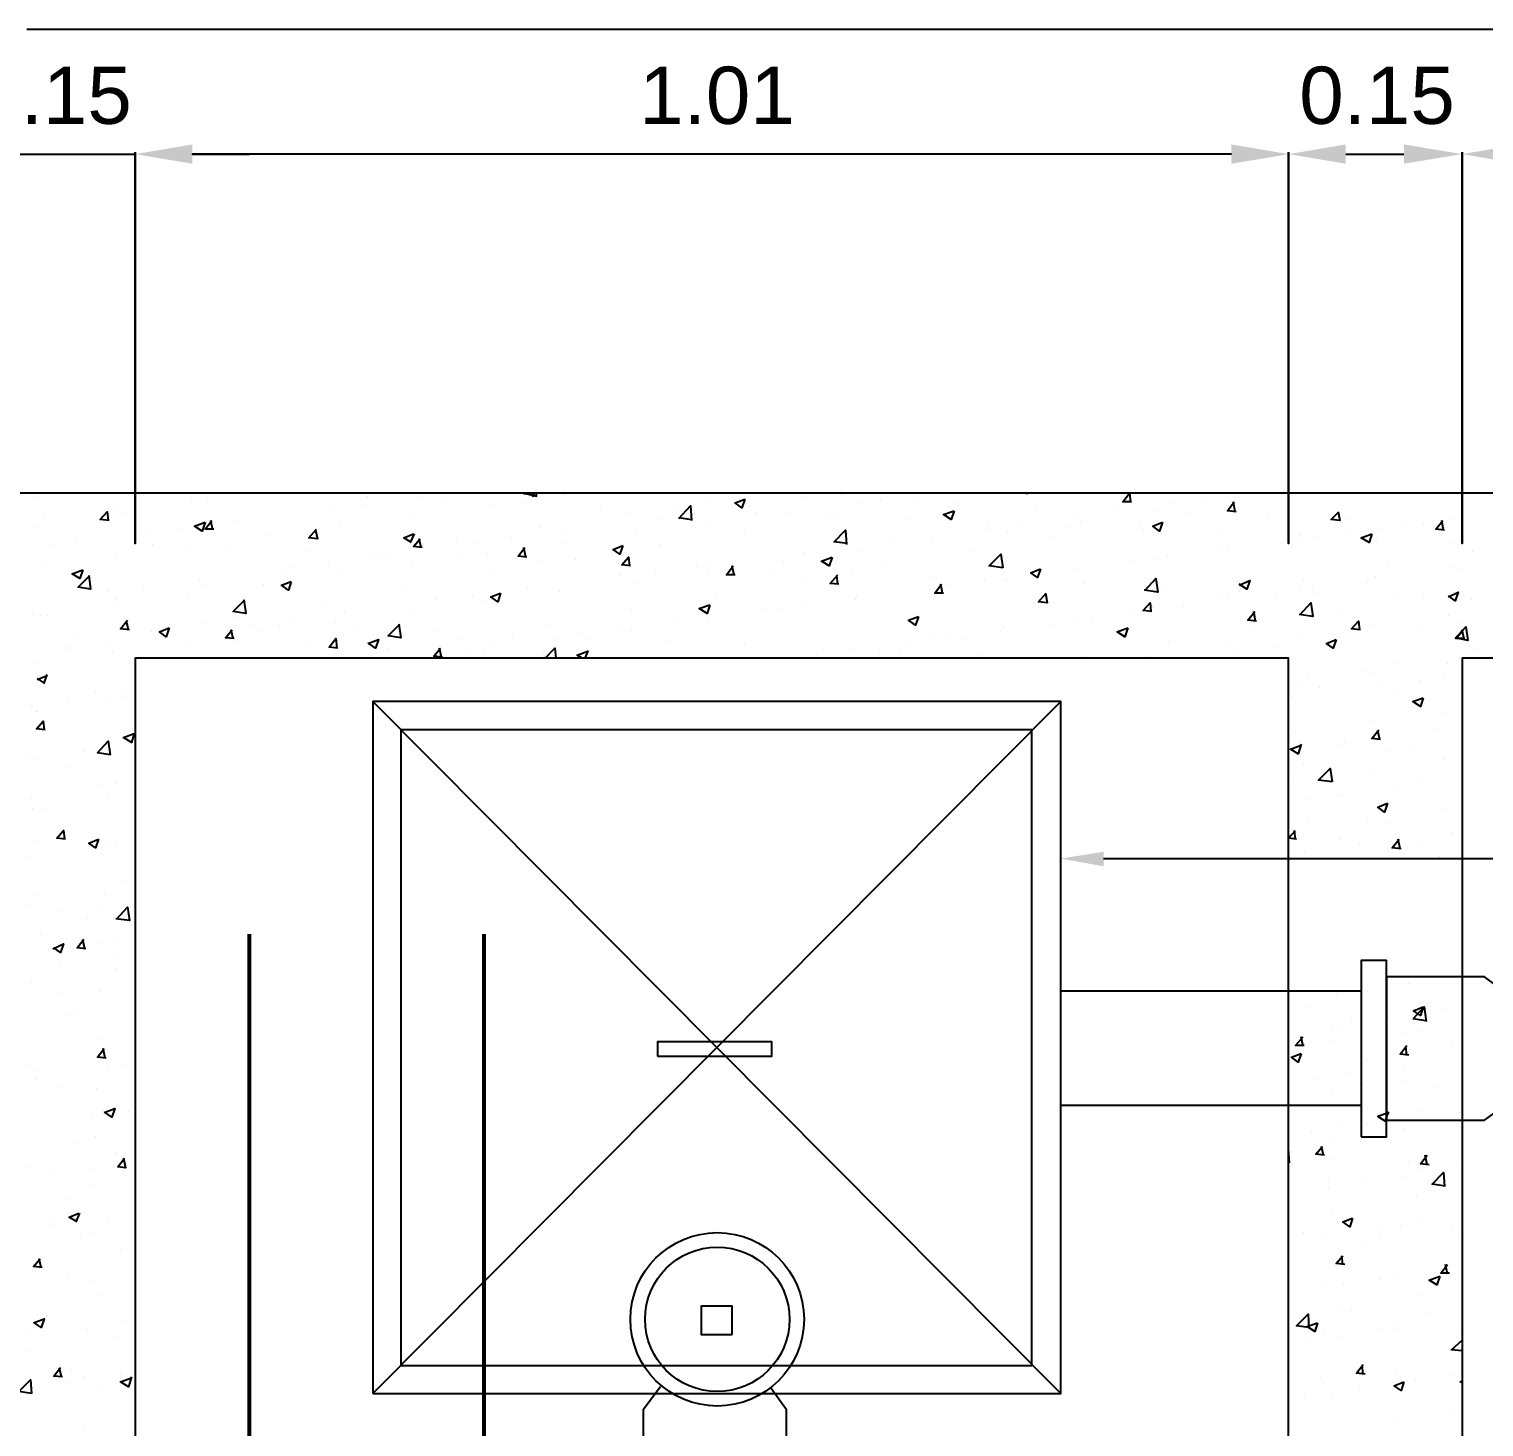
# Model space of a CAD drawing. Header units: millimetres. Extents: x 2391 to 3323, y 1596 to 2537.
# Drawn here: x 3049.52 to 3066.9, y 1721.18 to 1737.88 of the extents above; entities that cross this region are included whole.
import ezdxf

# ---------------------------------------------------------------- set-up
doc = ezdxf.new("R2010")
doc.units = ezdxf.units.MM
for name, color, linetype in [('Concrete slab piping', 201, 'Continuous'), ('Lightning text', 211, 'Continuous'), ('PIPES', 20, 'Continuous')]:
    doc.layers.add(name, color=color, linetype=linetype)
doc.layers.add('HATCHES', color=7, linetype='Continuous', true_color=0xe6ac00)
doc.styles.add('PDF Swis721 BT', font='swiss.ttf')

msp = doc.modelspace()

# ---------------------------------------------------------------- hatches: boundary and pattern name
at = {"layer": 'PIPES', "transparency": 33554559}
msp.add_hatch(color=256, dxfattribs=at).paths.add_polyline_path([(3051.467, 1736.274), (3051.467, 1736.505), (3050.784, 1736.389)])
h = msp.add_hatch(color=256, dxfattribs=at)
h.paths.add_polyline_path([(3065.251, 1736.274), (3065.251, 1736.505), (3064.568, 1736.389)])
h.paths.add_polyline_path([(3063.885, 1736.505), (3063.885, 1736.274), (3064.568, 1736.389)])

# ---------------------------------------------------------------- linework, layer by layer
at = {"layer": 'Concrete slab piping', "lineweight": 25}
msp.add_lwpolyline([(3048.803, 1707.582), (3096.005, 1707.582), (3096.005, 1732.335), (3048.803, 1732.335)], close=True, dxfattribs=at)
at = {"layer": 'HATCHES', "lineweight": 25}
for points in [[(3049.614, 1732.301), (3049.614, 1732.301)], [(3051.456, 1732.277), (3051.456, 1732.277)], [(3051.653, 1732.277), (3051.653, 1732.277)], [(3052.637, 1732.335), (3052.637, 1732.335)], [(3053.541, 1732.196), (3053.541, 1732.196)], [(3053.564, 1732.301), (3053.564, 1732.301)], [(3054.201, 1732.289), (3054.201, 1732.289)], [(3054.491, 1732.254), (3054.491, 1732.254)], [(3055.012, 1732.196), (3055.012, 1732.196)], [(3055.417, 1732.22), (3055.417, 1732.22)], [(3055.429, 1732.324), (3055.44, 1732.335)], [(3055.429, 1732.335), (3055.579, 1732.301), (3055.579, 1732.335)], [(3055.487, 1732.335), (3055.545, 1732.301), (3055.556, 1732.335)], [(3055.904, 1732.312), (3055.904, 1732.312)], [(3057.653, 1732.277), (3057.653, 1732.277)], [(3057.827, 1732.335), (3057.827, 1732.335)], [(3058.765, 1732.289), (3058.765, 1732.289)], [(3059.217, 1732.324), (3059.217, 1732.324)], [(3059.425, 1732.208), (3059.425, 1732.208)], [(3059.691, 1732.254), (3059.691, 1732.254)], [(3060.097, 1732.243), (3060.097, 1732.243)], [(3060.618, 1732.22), (3060.618, 1732.22)], [(3061.429, 1732.335), (3061.452, 1732.335)], [(3061.441, 1732.335), (3061.441, 1732.335)], [(3062.692, 1732.231), (3062.587, 1732.231), (3062.668, 1732.335), (3062.68, 1732.231)], [(3063.143, 1732.208), (3063.143, 1732.208)], [(3063.583, 1732.266), (3063.583, 1732.266)], [(3063.942, 1732.115), (3063.838, 1732.127), (3063.919, 1732.231)], [(3063.873, 1732.254), (3063.873, 1732.254)], [(3063.931, 1732.115), (3063.908, 1732.231)], [(3064.811, 1732.335), (3064.811, 1732.335)], [(3049.684, 1732.046), (3049.684, 1732.046)], [(3050.471, 1732.011), (3050.367, 1732.023), (3050.448, 1732.115), (3050.46, 1732.011)], [(3050.576, 1732.173), (3050.576, 1732.173)], [(3050.633, 1732.104), (3050.633, 1732.104)], [(3053.101, 1732.138), (3053.101, 1732.138)], [(3054.108, 1732.069), (3054.108, 1732.069)], [(3056.344, 1732.173), (3056.344, 1732.173)], [(3056.645, 1732.104), (3056.645, 1732.104)], [(3057.027, 1732.034), (3057.027, 1732.034)], [(3057.271, 1732.138), (3057.271, 1732.138)], [(3057.282, 1732.034), (3057.421, 1732.185), (3057.433, 1732.011)], [(3057.282, 1732.046), (3057.433, 1732.023)], [(3057.468, 1732.092), (3057.468, 1732.092)], [(3058.128, 1732.173), (3058.128, 1732.173)], [(3058.197, 1732.104), (3058.197, 1732.104)], [(3058.556, 1732.104), (3058.556, 1732.104)], [(3059.089, 1732.069), (3059.089, 1732.069)], [(3059.124, 1732.057), (3059.124, 1732.057)], [(3060.051, 1732.023), (3060.051, 1732.023)], [(3061.545, 1732.173), (3061.545, 1732.173)], [(3062.043, 1732.069), (3062.043, 1732.069)], [(3062.471, 1732.138), (3062.471, 1732.138)], [(3062.981, 1732.127), (3062.981, 1732.127)], [(3063.398, 1732.104), (3063.398, 1732.104)], [(3063.804, 1732.162), (3063.804, 1732.162)], [(3064.325, 1732.057), (3064.325, 1732.057)], [(3065.159, 1732.115), (3065.182, 1732.011), (3065.078, 1732.023), (3065.17, 1732.115)], [(3065.251, 1732.023), (3065.251, 1732.023)], [(3066.526, 1732.034), (3066.526, 1732.034)], [(3049.626, 1731.93), (3049.626, 1731.93)], [(3050.911, 1731.849), (3050.911, 1731.849)], [(3051.352, 1731.907), (3051.352, 1731.907)], [(3051.722, 1731.907), (3051.618, 1731.907), (3051.699, 1732.011)], [(3051.711, 1731.895), (3051.688, 1732.011)], [(3052.012, 1731.999), (3052.012, 1731.999)], [(3052.939, 1731.895), (3052.962, 1731.791), (3052.857, 1731.803), (3052.95, 1731.907)], [(3053.228, 1731.953), (3053.228, 1731.953)], [(3054.085, 1731.745), (3053.993, 1731.803), (3054.108, 1731.849)], [(3054.074, 1731.745), (3054.12, 1731.849)], [(3055.626, 1731.93), (3055.626, 1731.93)], [(3055.927, 1731.884), (3055.927, 1731.884)], [(3056.761, 1731.849), (3056.761, 1731.849)], [(3057.664, 1731.976), (3057.664, 1731.976)], [(3058.07, 1731.895), (3058.07, 1731.895)], [(3059.298, 1731.733), (3059.136, 1731.756), (3059.274, 1731.895), (3059.286, 1731.721)], [(3060.954, 1731.918), (3060.954, 1731.918)], [(3060.977, 1731.988), (3060.977, 1731.988)], [(3061.209, 1731.884), (3061.209, 1731.884)], [(3061.383, 1731.976), (3061.383, 1731.976)], [(3061.904, 1731.942), (3061.904, 1731.942)], [(3062.078, 1731.999), (3062.078, 1731.999)], [(3062.784, 1731.988), (3062.784, 1731.988)], [(3062.831, 1731.907), (3062.831, 1731.907)], [(3063.769, 1731.86), (3063.769, 1731.86)], [(3065.309, 1731.872), (3065.309, 1731.872)], [(3065.634, 1731.918), (3065.634, 1731.918)], [(3065.97, 1731.953), (3065.97, 1731.953)], [(3066.178, 1731.976), (3066.178, 1731.976)], [(3066.433, 1731.895), (3066.329, 1731.907), (3066.41, 1732.011)], [(3066.421, 1731.895), (3066.398, 1732.011)], [(3049.823, 1731.71), (3049.823, 1731.71)], [(3050.066, 1731.768), (3050.066, 1731.768)], [(3050.993, 1731.721), (3050.993, 1731.721)], [(3051.433, 1731.698), (3051.433, 1731.698)], [(3051.919, 1731.687), (3051.919, 1731.687)], [(3052.336, 1731.826), (3052.336, 1731.826)], [(3054.213, 1731.687), (3054.108, 1731.698), (3054.19, 1731.791)], [(3054.201, 1731.687), (3054.178, 1731.791)], [(3054.618, 1731.756), (3054.618, 1731.756)], [(3054.838, 1731.745), (3054.838, 1731.745)], [(3055.278, 1731.803), (3055.278, 1731.803)], [(3055.464, 1731.571), (3055.359, 1731.582), (3055.44, 1731.687)], [(3055.452, 1731.571), (3055.429, 1731.687)], [(3055.881, 1731.733), (3055.881, 1731.733)], [(3057.062, 1731.721), (3057.062, 1731.721)], [(3059.193, 1731.687), (3059.193, 1731.687)], [(3059.854, 1731.779), (3059.854, 1731.779)], [(3060.305, 1731.768), (3060.305, 1731.768)], [(3061.776, 1731.814), (3061.776, 1731.814)], [(3063.78, 1731.675), (3063.78, 1731.675)], [(3063.85, 1731.675), (3063.85, 1731.675)], [(3064.695, 1731.826), (3064.695, 1731.826)], [(3064.73, 1731.779), (3064.73, 1731.779)], [(3064.881, 1731.814), (3064.881, 1731.814)], [(3065.622, 1731.791), (3065.622, 1731.791)], [(3066.549, 1731.745), (3066.549, 1731.745)], [(3050.552, 1731.594), (3050.552, 1731.594)], [(3052.846, 1731.652), (3052.846, 1731.652)], [(3053.089, 1731.513), (3053.089, 1731.513)], [(3053.599, 1731.582), (3053.599, 1731.582)], [(3053.738, 1731.594), (3053.738, 1731.594)], [(3053.773, 1731.606), (3053.773, 1731.606)], [(3054.699, 1731.571), (3054.699, 1731.571)], [(3054.989, 1731.617), (3054.989, 1731.617)], [(3055.626, 1731.525), (3055.626, 1731.525)], [(3056.043, 1731.548), (3056.043, 1731.548)], [(3056.703, 1731.467), (3056.599, 1731.478), (3056.68, 1731.571), (3056.691, 1731.467)], [(3058.533, 1731.525), (3058.533, 1731.525)], [(3058.765, 1731.629), (3058.765, 1731.629)], [(3059.413, 1731.64), (3059.413, 1731.64)], [(3060.769, 1731.64), (3060.769, 1731.64)], [(3062.68, 1731.525), (3062.68, 1731.525)], [(3062.958, 1731.548), (3062.958, 1731.548)], [(3063.12, 1731.582), (3063.12, 1731.582)], [(3066.769, 1731.64), (3066.769, 1731.64)], [(3049.661, 1731.467), (3049.661, 1731.467)], [(3050.228, 1731.351), (3050.251, 1731.189), (3050.101, 1731.212), (3050.24, 1731.351)], [(3052.591, 1731.409), (3052.591, 1731.409)], [(3052.649, 1731.455), (3052.649, 1731.455)], [(3053.205, 1731.374), (3053.205, 1731.374)], [(3054.085, 1731.49), (3054.085, 1731.49)], [(3055.035, 1731.374), (3055.035, 1731.374)], [(3056.564, 1731.49), (3056.564, 1731.49)], [(3056.576, 1731.351), (3056.576, 1731.351)], [(3057.004, 1731.409), (3057.004, 1731.409)], [(3057.491, 1731.455), (3057.491, 1731.455)], [(3057.641, 1731.397), (3057.641, 1731.397)], [(3057.664, 1731.49), (3057.664, 1731.49)], [(3057.954, 1731.362), (3057.85, 1731.362), (3057.931, 1731.467)], [(3057.942, 1731.351), (3057.919, 1731.467)], [(3058.417, 1731.409), (3058.417, 1731.409)], [(3059.193, 1731.247), (3059.089, 1731.258), (3059.182, 1731.362)], [(3059.182, 1731.247), (3059.17, 1731.351)], [(3059.344, 1731.374), (3059.344, 1731.374)], [(3059.749, 1731.467), (3059.749, 1731.467)], [(3060.271, 1731.328), (3060.271, 1731.328)], [(3061.591, 1731.386), (3061.591, 1731.386)], [(3062.054, 1731.42), (3062.054, 1731.42)], [(3065.61, 1731.339), (3065.61, 1731.339)], [(3065.761, 1731.467), (3065.761, 1731.467)], [(3066.502, 1731.455), (3066.502, 1731.455)], [(3066.607, 1731.42), (3066.607, 1731.42)], [(3050.46, 1731.165), (3050.46, 1731.165)], [(3050.888, 1731.223), (3050.888, 1731.223)], [(3051.549, 1731.304), (3051.549, 1731.304)], [(3051.572, 1731.235), (3051.572, 1731.235)], [(3052.313, 1731.247), (3052.313, 1731.247)], [(3054.016, 1731.2), (3054.016, 1731.2)], [(3055.475, 1731.2), (3055.475, 1731.2)], [(3055.857, 1731.165), (3055.857, 1731.165)], [(3056.738, 1731.27), (3056.738, 1731.27)], [(3058.742, 1731.293), (3058.742, 1731.293)], [(3060.294, 1731.189), (3060.294, 1731.189)], [(3060.444, 1731.142), (3060.34, 1731.142), (3060.421, 1731.247)], [(3060.433, 1731.142), (3060.41, 1731.247)], [(3060.491, 1731.235), (3060.491, 1731.235)], [(3060.931, 1731.293), (3060.931, 1731.293)], [(3061.186, 1731.304), (3061.186, 1731.304)], [(3061.197, 1731.293), (3061.197, 1731.293)], [(3062.124, 1731.258), (3062.124, 1731.258)], [(3062.854, 1731.177), (3062.981, 1731.316), (3063.004, 1731.154), (3062.842, 1731.177)], [(3063.051, 1731.212), (3063.051, 1731.212)], [(3063.977, 1731.235), (3064.105, 1731.293), (3064.07, 1731.189), (3063.977, 1731.247)], [(3063.977, 1731.177), (3063.977, 1731.177)], [(3064.707, 1731.2), (3064.707, 1731.2)], [(3064.742, 1731.293), (3064.742, 1731.293)], [(3064.858, 1731.189), (3064.858, 1731.189)], [(3065.506, 1731.27), (3065.506, 1731.27)], [(3066.479, 1731.096), (3066.595, 1731.154), (3066.56, 1731.05), (3066.479, 1731.108)], [(3050.541, 1731.015), (3050.541, 1731.015)], [(3050.564, 1731.061), (3050.564, 1731.061)], [(3051.41, 1731.119), (3051.41, 1731.119)], [(3052.081, 1731.061), (3052.105, 1730.899), (3051.954, 1730.922), (3052.093, 1731.061)], [(3053.008, 1731.026), (3053.008, 1731.026)], [(3054.386, 1731.061), (3054.386, 1731.061)], [(3054.815, 1731.119), (3054.815, 1731.119)], [(3054.966, 1731.038), (3054.966, 1731.038)], [(3057.722, 1731.119), (3057.722, 1731.119)], [(3058.742, 1731.003), (3058.742, 1731.003)], [(3059.39, 1731.061), (3059.39, 1731.061)], [(3059.402, 1731.096), (3059.402, 1731.096)], [(3061.661, 1731.142), (3061.684, 1731.026), (3061.58, 1731.038), (3061.672, 1731.142)], [(3062.935, 1730.922), (3062.831, 1730.934), (3062.912, 1731.026), (3062.923, 1730.922)], [(3063.317, 1730.98), (3063.317, 1730.98)], [(3063.734, 1731.119), (3063.734, 1731.119)], [(3063.838, 1731.096), (3063.838, 1731.096)], [(3064.417, 1731.131), (3064.417, 1731.131)], [(3064.707, 1730.887), (3064.834, 1731.026), (3064.858, 1730.864), (3064.695, 1730.887)], [(3064.904, 1731.142), (3064.904, 1731.142)], [(3065.831, 1731.096), (3065.831, 1731.096)], [(3066.178, 1731.084), (3066.178, 1731.084)], [(3066.757, 1731.061), (3066.757, 1731.061)], [(3049.556, 1730.887), (3049.556, 1730.887)], [(3049.649, 1730.887), (3049.649, 1730.887)], [(3049.73, 1730.876), (3049.73, 1730.876)], [(3050.715, 1730.702), (3050.61, 1730.714), (3050.691, 1730.818)], [(3050.657, 1730.841), (3050.657, 1730.841)], [(3050.703, 1730.702), (3050.68, 1730.806)], [(3051.989, 1730.853), (3051.989, 1730.853)], [(3052.626, 1730.83), (3052.626, 1730.83)], [(3053.286, 1730.911), (3053.286, 1730.911)], [(3054.062, 1730.911), (3054.062, 1730.911)], [(3056.715, 1730.945), (3056.715, 1730.945)], [(3057.213, 1730.806), (3057.213, 1730.806)], [(3057.618, 1730.818), (3057.618, 1730.818)], [(3058.302, 1730.945), (3058.302, 1730.945)], [(3058.51, 1730.945), (3058.51, 1730.945)], [(3062.043, 1730.841), (3062.043, 1730.841)], [(3062.228, 1730.841), (3062.228, 1730.841)], [(3062.668, 1730.899), (3062.668, 1730.899)], [(3062.715, 1730.945), (3062.715, 1730.945)], [(3062.946, 1730.969), (3062.946, 1730.969)], [(3064.186, 1730.806), (3064.081, 1730.818), (3064.163, 1730.922)], [(3064.174, 1730.806), (3064.151, 1730.922)], [(3065.159, 1730.911), (3065.159, 1730.911)], [(3065.425, 1730.702), (3065.321, 1730.714), (3065.402, 1730.806), (3065.414, 1730.702)], [(3066.479, 1730.876), (3066.479, 1730.876)], [(3050.089, 1730.644), (3050.089, 1730.644)], [(3050.981, 1730.679), (3050.981, 1730.679)], [(3051.583, 1730.795), (3051.583, 1730.795)], [(3051.966, 1730.598), (3051.861, 1730.609), (3051.942, 1730.702)], [(3051.954, 1730.598), (3051.931, 1730.702)], [(3052.197, 1730.772), (3052.197, 1730.772)], [(3052.29, 1730.679), (3052.29, 1730.679)], [(3052.51, 1730.76), (3052.51, 1730.76)], [(3053.182, 1730.795), (3053.182, 1730.795)], [(3053.437, 1730.714), (3053.437, 1730.714)], [(3053.935, 1730.772), (3053.958, 1730.609), (3053.807, 1730.633), (3053.946, 1730.772)], [(3054.363, 1730.679), (3054.363, 1730.679)], [(3055.29, 1730.644), (3055.29, 1730.644)], [(3055.695, 1730.772), (3055.695, 1730.772)], [(3056.112, 1730.656), (3056.112, 1730.656)], [(3056.552, 1730.714), (3056.552, 1730.714)], [(3056.715, 1730.691), (3056.715, 1730.691)], [(3061.128, 1730.691), (3061.128, 1730.691)], [(3061.163, 1730.725), (3061.163, 1730.725)], [(3061.707, 1730.772), (3061.707, 1730.772)], [(3064.151, 1730.737), (3064.151, 1730.737)], [(3064.684, 1730.633), (3064.684, 1730.633)], [(3065.587, 1730.76), (3065.587, 1730.76)], [(3066.155, 1730.737), (3066.155, 1730.737)], [(3066.56, 1730.598), (3066.688, 1730.737), (3066.711, 1730.575), (3066.56, 1730.609)], [(3066.676, 1730.598), (3066.572, 1730.598), (3066.653, 1730.702)], [(3066.583, 1730.795), (3066.583, 1730.795)], [(3066.665, 1730.586), (3066.641, 1730.702)], [(3049.962, 1730.505), (3049.962, 1730.505)], [(3049.996, 1730.482), (3049.996, 1730.482)], [(3050.437, 1730.54), (3050.437, 1730.54)], [(3051.027, 1730.598), (3051.027, 1730.598)], [(3051.097, 1730.621), (3051.097, 1730.621)], [(3051.398, 1730.54), (3051.398, 1730.54)], [(3051.954, 1730.563), (3051.954, 1730.563)], [(3052.881, 1730.528), (3052.881, 1730.528)], [(3053.205, 1730.482), (3053.101, 1730.494), (3053.182, 1730.598), (3053.193, 1730.482)], [(3053.564, 1730.54), (3053.691, 1730.586), (3053.657, 1730.482), (3053.576, 1730.54)], [(3053.807, 1730.482), (3053.807, 1730.482)], [(3054.456, 1730.378), (3054.352, 1730.389), (3054.433, 1730.482)], [(3054.444, 1730.378), (3054.421, 1730.482)], [(3054.688, 1730.598), (3054.688, 1730.598)], [(3054.942, 1730.459), (3054.942, 1730.459)], [(3055.023, 1730.517), (3055.023, 1730.517)], [(3055.684, 1730.366), (3055.8, 1730.482), (3055.811, 1730.366)], [(3055.834, 1730.586), (3055.834, 1730.586)], [(3056.217, 1730.598), (3056.217, 1730.598)], [(3057.143, 1730.563), (3057.143, 1730.563)], [(3058.07, 1730.528), (3058.07, 1730.528)], [(3059.008, 1730.482), (3059.008, 1730.482)], [(3059.367, 1730.482), (3059.367, 1730.482)], [(3060.039, 1730.552), (3060.039, 1730.552)], [(3060.271, 1730.609), (3060.271, 1730.609)], [(3060.479, 1730.609), (3060.479, 1730.609)], [(3060.688, 1730.598), (3060.688, 1730.598)], [(3063.132, 1730.563), (3063.132, 1730.563)], [(3063.815, 1730.517), (3063.815, 1730.517)], [(3064.394, 1730.505), (3064.394, 1730.505)], [(3065.054, 1730.586), (3065.054, 1730.586)], [(3066.838, 1730.482), (3066.838, 1730.482)], [(3049.626, 1730.308), (3049.626, 1730.308)], [(3050.518, 1730.436), (3050.518, 1730.436)], [(3053.668, 1730.424), (3053.668, 1730.424)], [(3053.923, 1730.378), (3053.923, 1730.378)], [(3054.363, 1730.424), (3054.363, 1730.424)], [(3054.734, 1730.447), (3054.734, 1730.447)], [(3055.661, 1730.413), (3055.661, 1730.413)], [(3055.672, 1730.378), (3055.672, 1730.366), (3055.684, 1730.378)], [(3056.124, 1730.366), (3056.066, 1730.401), (3056.193, 1730.447), (3056.159, 1730.366)], [(3056.587, 1730.366), (3056.587, 1730.366)], [(3058.487, 1730.366), (3058.487, 1730.366)], [(3058.939, 1730.413), (3058.939, 1730.413)], [(3059.68, 1730.424), (3059.68, 1730.424)], [(3059.935, 1730.447), (3059.935, 1730.447)], [(3060.861, 1730.401), (3060.861, 1730.401)], [(3061.788, 1730.366), (3061.788, 1730.366)], [(3062.124, 1730.389), (3062.124, 1730.389)], [(3062.923, 1730.389), (3062.923, 1730.389)], [(3063.966, 1730.447), (3063.966, 1730.447)], [(3065.819, 1730.308), (3065.819, 1730.308)], [(3066.468, 1730.297), (3066.468, 1730.297)], [(3049.614, 1730.123), (3049.695, 1730.065), (3049.73, 1730.169)], [(3049.614, 1730.111), (3049.73, 1730.158)], [(3064.568, 1730.25), (3064.568, 1730.25)], [(3064.811, 1730.135), (3064.811, 1730.135)], [(3065.495, 1730.204), (3065.495, 1730.204)], [(3065.576, 1730.181), (3065.576, 1730.181)], [(3066.421, 1730.169), (3066.421, 1730.169)], [(3050.309, 1729.949), (3050.309, 1729.949)], [(3050.633, 1729.938), (3050.633, 1729.938)], [(3064.672, 1730.053), (3064.672, 1730.053)], [(3064.939, 1730.019), (3064.939, 1730.019)], [(3065.692, 1730.042), (3065.692, 1730.042)], [(3065.865, 1729.972), (3065.865, 1729.972)], [(3066.132, 1730.1), (3066.132, 1730.1)], [(3049.545, 1729.799), (3049.545, 1729.799)], [(3049.985, 1729.857), (3049.985, 1729.857)], [(3050.494, 1729.857), (3050.494, 1729.857)], [(3050.633, 1729.903), (3050.633, 1729.903)], [(3064.603, 1729.903), (3064.603, 1729.903)], [(3049.603, 1729.729), (3049.603, 1729.729)], [(3049.707, 1729.509), (3049.603, 1729.521), (3049.684, 1729.613), (3049.695, 1729.509)], [(3049.614, 1729.729), (3049.614, 1729.729)], [(3065.553, 1729.602), (3065.553, 1729.602)], [(3066.444, 1729.718), (3066.444, 1729.718)], [(3064.649, 1729.474), (3064.649, 1729.474)], [(3065.668, 1729.393), (3065.564, 1729.405), (3065.645, 1729.509)], [(3065.657, 1729.393), (3065.634, 1729.497)], [(3065.668, 1729.416), (3065.668, 1729.416)], [(3066.329, 1729.509), (3066.329, 1729.509)], [(3050.182, 1729.254), (3050.182, 1729.254)], [(3050.471, 1729.277), (3050.471, 1729.277)], [(3064.719, 1729.335), (3064.684, 1729.219), (3064.591, 1729.277), (3064.719, 1729.324)], [(3065.147, 1729.324), (3065.147, 1729.324)], [(3065.24, 1729.358), (3065.24, 1729.358)], [(3065.749, 1729.266), (3065.749, 1729.266)], [(3066.074, 1729.289), (3066.074, 1729.289)], [(3049.522, 1729.173), (3049.522, 1729.173)], [(3049.579, 1729.15), (3049.579, 1729.15)], [(3049.973, 1729.069), (3049.973, 1729.069)], [(3064.742, 1729.092), (3064.742, 1729.092)], [(3066.421, 1729.15), (3066.421, 1729.15)], [(3064.626, 1728.895), (3064.626, 1728.895)], [(3065.529, 1729.023), (3065.529, 1729.023)], [(3066.166, 1728.895), (3066.166, 1728.895)], [(3050.344, 1728.837), (3050.344, 1728.837)], [(3050.564, 1728.86), (3050.564, 1728.86)], [(3065.159, 1728.721), (3065.159, 1728.721)], [(3065.217, 1728.733), (3065.217, 1728.733)], [(3065.877, 1728.826), (3065.877, 1728.826)], [(3049.545, 1728.687), (3049.545, 1728.687)], [(3049.556, 1728.571), (3049.556, 1728.571)], [(3049.718, 1728.571), (3049.718, 1728.571)], [(3050.448, 1728.698), (3050.448, 1728.698)], [(3064.776, 1728.675), (3064.776, 1728.675)], [(3066.398, 1728.571), (3066.398, 1728.571)], [(3064.811, 1728.443), (3064.811, 1728.443)], [(3065.506, 1728.443), (3065.506, 1728.443)], [(3065.738, 1728.397), (3065.738, 1728.397)], [(3049.95, 1728.2), (3049.846, 1728.212), (3049.927, 1728.304), (3049.938, 1728.2)], [(3049.962, 1728.304), (3049.962, 1728.304)], [(3064.661, 1728.2), (3064.568, 1728.212), (3064.649, 1728.304)], [(3064.603, 1728.316), (3064.603, 1728.316)], [(3064.649, 1728.2), (3064.637, 1728.304)], [(3065.182, 1728.2), (3065.182, 1728.2)], [(3065.912, 1728.084), (3065.807, 1728.096), (3065.888, 1728.2)], [(3065.9, 1728.084), (3065.877, 1728.2)], [(3066.514, 1728.281), (3066.514, 1728.281)], [(3049.626, 1728.177), (3049.626, 1728.177)], [(3050.367, 1728.026), (3050.367, 1728.026)], [(3050.425, 1728.119), (3050.425, 1728.119)], [(3050.552, 1728.142), (3050.552, 1728.142)], [(3064.753, 1728.05), (3064.753, 1728.05)], [(3065.414, 1728.131), (3065.414, 1728.131)], [(3065.819, 1728.108), (3065.819, 1728.108)], [(3066.109, 1728.165), (3066.109, 1728.165)], [(3049.533, 1727.992), (3049.533, 1727.992)], [(3066.375, 1727.992), (3066.375, 1727.992)], [(3050.622, 1727.702), (3050.622, 1727.702)], [(3049.614, 1727.528), (3049.614, 1727.528)], [(3050.413, 1727.54), (3050.413, 1727.54)], [(3049.522, 1727.413), (3049.522, 1727.413)], [(3049.904, 1727.343), (3049.904, 1727.343)], [(3050.344, 1727.401), (3050.344, 1727.401)], [(3050.564, 1727.25), (3050.691, 1727.389), (3050.715, 1727.227), (3050.552, 1727.25)], [(3050.216, 1727.25), (3050.216, 1727.25)], [(3049.649, 1727.065), (3049.649, 1727.065)], [(3050.193, 1726.891), (3050.089, 1726.903), (3050.17, 1727.007)], [(3050.182, 1726.891), (3050.159, 1726.996)], [(3050.587, 1727.019), (3050.587, 1727.019)], [(3049.799, 1726.891), (3049.927, 1726.949), (3049.892, 1726.845), (3049.811, 1726.903)], [(3050.39, 1726.961), (3050.39, 1726.961)], [(3049.881, 1726.718), (3049.881, 1726.718)], [(3050.541, 1726.799), (3050.541, 1726.799)], [(3050.552, 1726.66), (3050.552, 1726.66)], [(3049.545, 1726.486), (3049.545, 1726.486)], [(3066.004, 1726.474), (3066.004, 1726.474)], [(3049.869, 1726.37), (3049.869, 1726.37)], [(3050.367, 1726.382), (3050.367, 1726.382)], [(3065.136, 1726.358), (3065.136, 1726.358)], [(3050.089, 1726.115), (3050.089, 1726.115)], [(3064.834, 1726.196), (3064.834, 1726.196)], [(3065.761, 1726.15), (3065.761, 1726.15)], [(3066.062, 1726.057), (3066.19, 1726.196), (3066.213, 1726.023)], [(3066.097, 1726.127), (3066.097, 1726.127)], [(3066.421, 1726.162), (3066.421, 1726.162)], [(3049.962, 1726.104), (3049.962, 1726.104)], [(3065.089, 1725.953), (3065.089, 1725.953)], [(3065.205, 1725.953), (3065.205, 1725.953)], [(3065.321, 1726.023), (3065.321, 1726.023)], [(3065.761, 1726.08), (3065.761, 1726.08)], [(3066.051, 1726.057), (3066.213, 1726.034)], [(3050.344, 1725.802), (3050.344, 1725.802)], [(3064.753, 1725.733), (3064.649, 1725.733), (3064.742, 1725.837)], [(3064.742, 1725.721), (3064.719, 1725.837)], [(3065.112, 1725.779), (3065.112, 1725.779)], [(3065.981, 1725.895), (3065.981, 1725.895)], [(3066.132, 1725.918), (3066.132, 1725.918)], [(3050.437, 1725.582), (3050.332, 1725.594), (3050.413, 1725.698)], [(3050.425, 1725.582), (3050.402, 1725.698)], [(3066.004, 1725.617), (3065.9, 1725.629), (3065.981, 1725.733)], [(3065.981, 1725.617), (3065.97, 1725.721)], [(3066.514, 1725.745), (3066.514, 1725.745)], [(3049.533, 1725.49), (3049.533, 1725.49)], [(3049.626, 1725.432), (3049.626, 1725.432)], [(3050.46, 1725.443), (3050.46, 1725.443)], [(3050.622, 1725.501), (3050.622, 1725.501)], [(3050.726, 1725.571), (3050.726, 1725.571)], [(3065.506, 1725.571), (3065.506, 1725.571)], [(3065.958, 1725.478), (3065.958, 1725.478)], [(3049.603, 1725.328), (3049.603, 1725.328)], [(3049.892, 1725.246), (3049.892, 1725.246)], [(3064.869, 1725.339), (3064.869, 1725.339)], [(3065.309, 1725.397), (3065.309, 1725.397)], [(3065.425, 1725.27), (3065.425, 1725.27)], [(3065.97, 1725.316), (3065.97, 1725.316)], [(3050.321, 1725.223), (3050.321, 1725.223)], [(3065.089, 1725.2), (3065.089, 1725.2)], [(3066.352, 1725.235), (3066.352, 1725.235)], [(3050.413, 1724.934), (3050.541, 1724.98), (3050.506, 1724.876), (3050.425, 1724.934)], [(3050.703, 1724.945), (3050.703, 1724.945)], [(3066.166, 1724.957), (3066.166, 1724.957)], [(3066.607, 1724.934), (3066.607, 1724.934)], [(3050.263, 1724.887), (3050.263, 1724.887)], [(3065.147, 1724.783), (3065.147, 1724.783)], [(3065.506, 1724.795), (3065.506, 1724.795)], [(3065.946, 1724.737), (3065.946, 1724.737)], [(3050.112, 1724.563), (3050.112, 1724.563)], [(3050.309, 1724.644), (3050.309, 1724.644)], [(3064.846, 1724.702), (3064.846, 1724.702)], [(3065.066, 1724.621), (3065.066, 1724.621)], [(3050.552, 1724.459), (3050.552, 1724.459)], [(3050.645, 1724.389), (3050.668, 1724.273), (3050.576, 1724.285), (3050.657, 1724.389)], [(3064.58, 1724.331), (3064.568, 1724.494), (3064.568, 1724.505)], [(3064.997, 1724.424), (3064.892, 1724.436), (3064.973, 1724.528)], [(3064.985, 1724.424), (3064.962, 1724.528)], [(3065.078, 1724.378), (3065.078, 1724.378)], [(3066.248, 1724.308), (3066.143, 1724.32), (3066.224, 1724.424)], [(3066.224, 1724.308), (3066.201, 1724.424)], [(3049.533, 1724.285), (3049.533, 1724.285)], [(3049.811, 1724.204), (3049.811, 1724.204)], [(3050.251, 1724.262), (3050.251, 1724.262)], [(3064.568, 1724.343), (3064.58, 1724.343)], [(3066.004, 1724.343), (3066.004, 1724.343)], [(3066.143, 1724.25), (3066.143, 1724.25)], [(3066.444, 1724.053), (3066.282, 1724.077), (3066.421, 1724.216), (3066.433, 1724.053)], [(3066.583, 1724.308), (3066.583, 1724.308)], [(3050.286, 1724.065), (3050.286, 1724.065)], [(3065.043, 1724.111), (3065.043, 1724.111)], [(3065.043, 1724.042), (3065.043, 1724.042)], [(3065.448, 1724.146), (3065.448, 1724.146)], [(3065.923, 1724.158), (3065.923, 1724.158)], [(3066.375, 1724.111), (3066.375, 1724.111)], [(3049.95, 1723.903), (3049.95, 1723.903)], [(3066.097, 1723.926), (3066.097, 1723.926)], [(3050.089, 1723.625), (3049.996, 1723.683), (3050.112, 1723.729)], [(3050.077, 1723.625), (3050.124, 1723.729)], [(3065.078, 1723.752), (3065.078, 1723.752)], [(3049.776, 1723.671), (3049.776, 1723.671)], [(3049.788, 1723.579), (3049.788, 1723.579)], [(3050.448, 1723.66), (3050.448, 1723.66)], [(3050.703, 1723.636), (3050.703, 1723.636)], [(3065.692, 1723.567), (3065.692, 1723.567)], [(3065.9, 1723.579), (3065.9, 1723.579)], [(3066.12, 1723.625), (3066.12, 1723.625)], [(3066.514, 1723.544), (3066.514, 1723.544)], [(3050.135, 1723.44), (3050.135, 1723.44)], [(3050.263, 1723.486), (3050.263, 1723.486)], [(3064.591, 1723.428), (3064.591, 1723.428)], [(3064.742, 1723.497), (3064.742, 1723.497)], [(3065.02, 1723.474), (3065.02, 1723.474)], [(3065.495, 1723.37), (3065.495, 1723.37)], [(3065.668, 1723.463), (3065.668, 1723.463)], [(3066.595, 1723.416), (3066.595, 1723.416)], [(3049.672, 1723.08), (3049.568, 1723.092), (3049.649, 1723.185)], [(3049.661, 1723.08), (3049.637, 1723.185)], [(3050.61, 1723.301), (3050.61, 1723.301)], [(3065.24, 1723.115), (3065.136, 1723.127), (3065.217, 1723.219)], [(3065.217, 1723.115), (3065.205, 1723.219)], [(3049.603, 1723.127), (3049.603, 1723.127)], [(3065.877, 1722.999), (3065.877, 1722.999)], [(3066.329, 1723.023), (3066.329, 1723.023)], [(3066.491, 1723.011), (3066.387, 1723.011), (3066.468, 1723.115)], [(3066.468, 1722.999), (3066.444, 1723.115)], [(3049.985, 1722.976), (3049.985, 1722.976)], [(3050.24, 1722.918), (3050.24, 1722.918)], [(3065.008, 1722.895), (3065.008, 1722.895)], [(3065.228, 1722.884), (3065.228, 1722.884)], [(3065.668, 1722.941), (3065.668, 1722.941)], [(3050.355, 1722.756), (3050.355, 1722.756)], [(3066.166, 1722.756), (3066.166, 1722.756)], [(3049.568, 1722.42), (3049.695, 1722.467), (3049.661, 1722.362), (3049.579, 1722.42)], [(3064.811, 1722.362), (3064.661, 1722.385), (3064.8, 1722.524), (3064.811, 1722.351)], [(3065.147, 1722.582), (3065.147, 1722.582)], [(3065.321, 1722.571), (3065.321, 1722.571)], [(3066.248, 1722.536), (3066.248, 1722.536)], [(3049.533, 1722.293), (3049.533, 1722.293)], [(3050.216, 1722.339), (3050.216, 1722.339)], [(3050.633, 1722.432), (3050.633, 1722.432)], [(3064.765, 1722.374), (3064.765, 1722.374)], [(3064.985, 1722.316), (3064.985, 1722.316)], [(3065.692, 1722.339), (3065.692, 1722.339)], [(3065.865, 1722.42), (3065.865, 1722.42)], [(3065.865, 1722.339), (3065.865, 1722.339)], [(3066.618, 1722.293), (3066.618, 1722.293)], [(3050.541, 1722.258), (3050.541, 1722.258)], [(3064.776, 1722.2), (3064.776, 1722.2)], [(3065.205, 1722.258), (3065.205, 1722.258)], [(3066.641, 1722.084), (3066.514, 1722.096), (3066.641, 1722.212)], [(3049.533, 1722.084), (3049.533, 1722.084)], [(3049.915, 1721.772), (3049.811, 1721.783), (3049.892, 1721.887)], [(3049.904, 1721.772), (3049.881, 1721.876)], [(3050.02, 1721.864), (3050.02, 1721.864)], [(3050.61, 1721.806), (3050.61, 1721.806)], [(3050.738, 1721.772), (3050.703, 1721.656), (3050.61, 1721.714), (3050.738, 1721.76)], [(3065.483, 1721.806), (3065.379, 1721.818), (3065.46, 1721.922)], [(3065.46, 1721.806), (3065.448, 1721.911)], [(3065.842, 1721.841), (3065.842, 1721.841)], [(3066.502, 1721.795), (3066.502, 1721.795)], [(3049.95, 1721.702), (3049.95, 1721.702)], [(3050.17, 1721.748), (3050.17, 1721.748)], [(3050.193, 1721.76), (3050.193, 1721.76)], [(3050.39, 1721.633), (3050.39, 1721.633)], [(3064.962, 1721.737), (3064.962, 1721.737)], [(3064.985, 1721.69), (3064.985, 1721.69)], [(3065.414, 1721.656), (3065.414, 1721.656)], [(3065.912, 1721.644), (3065.912, 1721.644)], [(3066.085, 1721.725), (3066.085, 1721.725)], [(3066.641, 1721.702), (3066.618, 1721.714), (3066.641, 1721.725)], [(3064.753, 1721.563), (3064.753, 1721.563)], [(3065.078, 1721.551), (3065.078, 1721.551)], [(3065.819, 1721.262), (3065.819, 1721.262)], [(3066.502, 1721.343), (3066.502, 1721.343)], [(3050.182, 1721.181), (3050.182, 1721.181)]]:
    msp.add_lwpolyline(points, dxfattribs=at)
for points in [[(3058.07, 1732.266), (3058.035, 1732.162), (3057.954, 1732.22)], [(3060.572, 1732.127), (3060.537, 1732.023), (3060.444, 1732.081)], [(3051.618, 1731.988), (3051.583, 1731.884), (3051.491, 1731.942)], [(3063.062, 1731.988), (3063.027, 1731.884), (3062.946, 1731.942)], [(3065.564, 1731.849), (3065.529, 1731.745), (3065.437, 1731.803)], [(3056.61, 1731.71), (3056.576, 1731.606), (3056.495, 1731.664)], [(3059.112, 1731.571), (3059.078, 1731.467), (3058.985, 1731.525)], [(3061.151, 1731.443), (3060.989, 1731.467), (3061.128, 1731.606)], [(3050.159, 1731.42), (3050.124, 1731.316), (3050.031, 1731.374)], [(3061.603, 1731.432), (3061.568, 1731.328), (3061.487, 1731.386)], [(3052.649, 1731.281), (3052.614, 1731.177), (3052.533, 1731.235)], [(3055.151, 1731.142), (3055.116, 1731.038), (3055.035, 1731.096)], [(3057.653, 1731.003), (3057.618, 1730.899), (3057.525, 1730.957)], [(3060.143, 1730.864), (3060.108, 1730.76), (3060.027, 1730.818)], [(3051.189, 1730.725), (3051.155, 1730.621), (3051.074, 1730.679)], [(3062.645, 1730.725), (3062.61, 1730.621), (3062.518, 1730.679)], [(3065.136, 1730.586), (3065.101, 1730.482), (3065.02, 1730.54)], [(3066.178, 1729.891), (3066.143, 1729.787), (3066.051, 1729.845)], [(3050.772, 1729.463), (3050.738, 1729.358), (3050.645, 1729.416)], [(3050.483, 1729.208), (3050.332, 1729.231), (3050.46, 1729.37)], [(3065.089, 1728.884), (3064.927, 1728.907), (3065.066, 1729.046)], [(3065.749, 1728.629), (3065.715, 1728.525), (3065.634, 1728.582)], [(3050.344, 1728.2), (3050.309, 1728.096), (3050.228, 1728.154)], [(3066.178, 1726.196), (3066.143, 1726.092), (3066.062, 1726.15)], [(3064.719, 1725.64), (3064.684, 1725.536), (3064.603, 1725.594)], [(3065.738, 1724.876), (3065.761, 1724.934), (3065.738, 1724.922), (3065.634, 1724.887), (3065.726, 1724.829)], [(3065.332, 1723.671), (3065.298, 1723.567), (3065.217, 1723.625)], [(3066.375, 1722.976), (3066.34, 1722.872), (3066.248, 1722.93)], [(3064.915, 1722.42), (3064.881, 1722.316), (3064.788, 1722.374)], [(3049.545, 1721.575), (3049.394, 1721.598), (3049.533, 1721.737)], [(3065.946, 1721.714), (3065.912, 1721.609), (3065.831, 1721.667)]]:
    msp.add_lwpolyline(points, close=True, dxfattribs=at)
at = {"layer": 'Lightning text', "lineweight": 25}
for points in [[(3064.568, 1709.563), (3064.568, 1730.366), (3050.784, 1730.366), (3050.784, 1709.563)], [(3066.641, 1709.563), (3094.035, 1709.563), (3094.035, 1730.366), (3066.641, 1730.366)]]:
    msp.add_lwpolyline(points, close=True, dxfattribs=at)
at = {"layer": 'PIPES', "lineweight": 25}
for points in [[(3049.487, 1737.884), (3095.321, 1737.884)], [(3048.803, 1736.389), (3050.784, 1736.389)], [(3063.885, 1736.389), (3051.467, 1736.389), (3052.151, 1736.389)], [(3065.251, 1736.389), (3065.946, 1736.389)], [(3053.622, 1721.575), (3061.846, 1729.845)], [(3061.846, 1721.575), (3053.622, 1729.845)], [(3062.356, 1727.969), (3096.931, 1727.969), (3096.954, 1727.969)], [(3067.186, 1726.347), (3066.908, 1726.555), (3065.738, 1726.555), (3065.738, 1724.841), (3066.908, 1724.841), (3067.163, 1725.026)], [(3065.437, 1726.382), (3061.846, 1726.382)], [(3065.437, 1725.015), (3061.846, 1725.015)], [(3057.062, 1721.656), (3056.854, 1721.378), (3056.854, 1720.208), (3058.568, 1720.208), (3058.568, 1721.378), (3058.383, 1721.633)]]:
    msp.add_lwpolyline(points, dxfattribs=at)
for points in [[(3050.784, 1736.413), (3050.784, 1731.733)], [(3064.568, 1736.413), (3064.568, 1731.733)], [(3066.641, 1736.413), (3066.641, 1731.733)], [(3053.622, 1721.575), (3061.846, 1721.575), (3061.846, 1729.845), (3053.622, 1729.845)], [(3053.958, 1721.911), (3061.498, 1721.911), (3061.498, 1729.509), (3053.958, 1729.509)], [(3065.437, 1724.644), (3065.738, 1724.644), (3065.738, 1726.752), (3065.437, 1726.752)], [(3057.027, 1725.606), (3058.394, 1725.606), (3058.394, 1725.779), (3057.027, 1725.779)], [(3057.919, 1722.281), (3057.919, 1722.617), (3057.549, 1722.617), (3057.549, 1722.281)]]:
    msp.add_lwpolyline(points, close=True, dxfattribs=at)
at = {"layer": 'PIPES', "lineweight": 53}
for points in [[(3052.151, 1708.509), (3052.151, 1727.065)], [(3054.954, 1708.497), (3054.954, 1727.065)]]:
    msp.add_lwpolyline(points, dxfattribs=at)
at = {"layer": 'PIPES', "lineweight": 25}
for radius in [1.037, 0.863]:
    msp.add_circle((3057.74, 1722.461), radius, dxfattribs=at)
at = {"layer": 'PIPES', "transparency": 33554559}
for points in [[(3065.946, 1736.505), (3065.946, 1736.274), (3066.641, 1736.389)], [(3067.325, 1736.505), (3067.325, 1736.274), (3066.641, 1736.389)], [(3062.356, 1727.876), (3061.846, 1727.969), (3062.356, 1728.05)]]:
    msp.add_solid(points, dxfattribs=at)

# ---------------------------------------------------------------- texts
at = {"layer": 'PIPES', "char_height": 0.684, "attachment_point": 7, "style": 'PDF Swis721 BT'}
for s, insert in [('0.15', (3048.884, 1736.741)), ('1.01', (3056.807, 1736.741)), ('0.15', (3064.695, 1736.741))]:
    msp.add_mtext(s, dxfattribs=dict(at, insert=insert))

doc.saveas('drawing.dxf')
